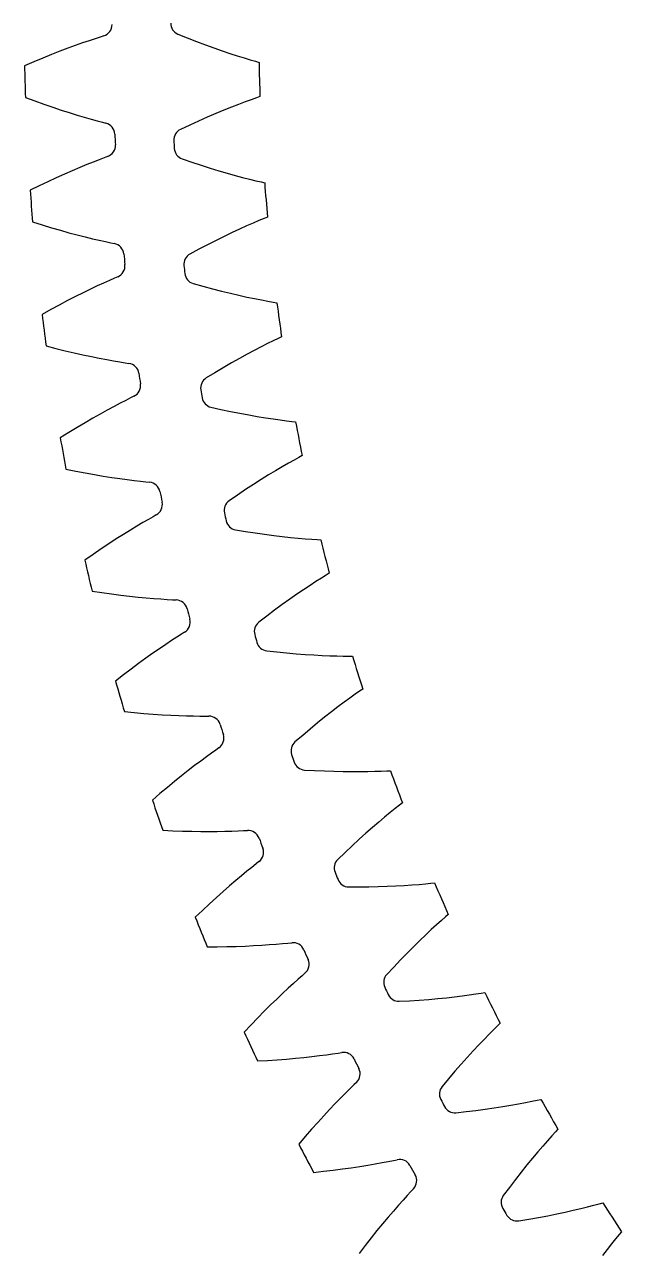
# Model space of a CAD drawing. Header units: millimetres. Extents: x -125 to 125, y -125 to 125.
# Drawn here: x -125 to -94.4, y -63.2 to -0.3 of the extents above; entities that cross this region are included whole.
import ezdxf

# ---------------------------------------------------------------- set-up
doc = ezdxf.new("R2010")
doc.units = ezdxf.units.MM

msp = doc.modelspace()

# ---------------------------------------------------------------- linework, layer by layer
at = {"layer": 'thin_ring_external'}
for p, q in [((-122.016228, -1.216163), (-122.38263, -1.34628)), ((-121.676381, -1.099123), (-122.016228, -1.216163)), ((-121.369262, -0.996427), (-121.676381, -1.099123)), ((-121.106377, -0.910881), (-121.369262, -0.996427)), ((-120.92658, -0.850607), (-121.106377, -0.910881)), ((-123.606908, -1.809751), (-124.04942, -1.987845)), ((-123.180425, -1.643367), (-123.606908, -1.809751)), ((-122.771629, -1.488806), (-123.180425, -1.643367)), ((-122.38263, -1.34628), (-122.771629, -1.488806)), ((-124.506613, -2.177597), (-124.977359, -2.378998)), ((-124.04942, -1.987845), (-124.506613, -2.177597)), ((-124.935807, -4.005523), (-124.45539, -4.182625)), ((-124.45539, -4.182625), (-123.989106, -4.348786)), ((-123.989106, -4.348786), (-123.538077, -4.504052)), ((-123.538077, -4.504052), (-123.103654, -4.648443)), ((-123.103654, -4.648443), (-122.6875, -4.781928)), ((-122.6875, -4.781928), (-122.291731, -4.904406)), ((-122.291731, -4.904406), (-121.919163, -5.015644)), ((-121.919163, -5.015644), (-121.573783, -5.115179)), ((-121.573783, -5.115179), (-121.261821, -5.202059)), ((-121.261821, -5.202059), (-120.994911, -5.27407)), ((-120.994911, -5.27407), (-120.812271, -5.325086)), ((-121.794967, -7.444798), (-122.154247, -7.593454)), ((-121.46154, -7.310557), (-121.794967, -7.444798)), ((-121.160065, -7.192314), (-121.46154, -7.310557)), ((-120.901891, -7.093457), (-121.160065, -7.192314)), ((-120.725406, -7.02408), (-120.901891, -7.093457)), ((-123.353263, -8.118832), (-123.786105, -8.319289)), ((-122.935832, -7.930889), (-123.353263, -8.118832)), ((-122.535462, -7.755656), (-122.935832, -7.930889)), ((-122.154247, -7.593454), (-122.535462, -7.755656)), ((-124.233011, -8.532138), (-124.692861, -8.757313)), ((-123.786105, -8.319289), (-124.233011, -8.532138)), ((-124.568311, -10.379595), (-124.079478, -10.531935)), ((-124.079478, -10.531935), (-123.605317, -10.67407)), ((-123.605317, -10.67407), (-123.146949, -10.806105)), ((-123.146949, -10.806105), (-122.70572, -10.928125)), ((-122.70572, -10.928125), (-122.283293, -11.040187)), ((-122.283293, -11.040187), (-121.881786, -11.142296)), ((-121.881786, -11.142296), (-121.504024, -11.234366)), ((-121.504024, -11.234366), (-121.154013, -11.316136)), ((-121.154013, -11.316136), (-120.838022, -11.386974)), ((-120.838022, -11.386974), (-120.567783, -11.445263)), ((-120.567783, -11.445263), (-120.382776, -11.486886)), ((-120.209273, -13.179229), (-120.381985, -13.257526)), ((-121.607178, -13.820817), (-121.979613, -14.002273)), ((-121.255956, -13.65401), (-121.607178, -13.820817)), ((-120.929819, -13.50292), (-121.255956, -13.65401)), ((-120.634775, -13.369437), (-120.929819, -13.50292)), ((-120.381985, -13.257526), (-120.634775, -13.369437)), ((-122.777803, -14.406732), (-123.199845, -14.629029)), ((-122.370513, -14.19772), (-122.777803, -14.406732)), ((-121.979613, -14.002273), (-122.370513, -14.19772)), ((-123.6353, -14.86442), (-124.083052, -15.112781)), ((-123.199845, -14.629029), (-123.6353, -14.86442)), ((-123.87583, -16.726587), (-123.379856, -16.853769)), ((-123.379856, -16.853769), (-122.899057, -16.971507)), ((-122.899057, -16.971507), (-122.434545, -17.079965)), ((-122.434545, -17.079965), (-121.987661, -17.179297)), ((-121.987661, -17.179297), (-121.560063, -17.269643)), ((-121.560063, -17.269643), (-121.153866, -17.351118)), ((-121.153866, -17.351118), (-120.771896, -17.423779)), ((-120.771896, -17.423779), (-120.418166, -17.487571)), ((-120.418166, -17.487571), (-120.09897, -17.542182)), ((-120.09897, -17.542182), (-119.826107, -17.586596)), ((-119.826107, -17.586596), (-119.639216, -17.618718)), ((-119.548016, -19.387008), (-119.794762, -19.51168)), ((-119.379527, -19.299994), (-119.548016, -19.387008)), ((-120.742849, -20.012123), (-121.105533, -20.212359)), ((-120.400603, -19.8276), (-120.742849, -20.012123)), ((-120.082605, -19.660054), (-120.400603, -19.8276)), ((-119.794762, -19.51168), (-120.082605, -19.660054)), ((-121.882031, -20.657047), (-122.292171, -20.900603)), ((-121.485944, -20.427511), (-121.882031, -20.657047)), ((-121.105533, -20.212359), (-121.485944, -20.427511)), ((-122.715039, -21.157922), (-123.149525, -21.428822)), ((-122.292171, -20.900603), (-122.715039, -21.157922)), ((-122.860172, -23.029941), (-122.358351, -23.131633)), ((-122.358351, -23.131633), (-121.872167, -23.224668)), ((-121.872167, -23.224668), (-121.402723, -23.309266)), ((-121.402723, -23.309266), (-120.95135, -23.38565)), ((-120.95135, -23.38565), (-120.519697, -23.454045)), ((-120.519697, -23.454045), (-120.10987, -23.514673)), ((-120.10987, -23.514673), (-119.724687, -23.567736)), ((-119.724687, -23.567736), (-119.368162, -23.613382)), ((-119.368162, -23.613382), (-119.046594, -23.651624)), ((-119.046594, -23.651624), (-118.771819, -23.682047)), ((-118.771819, -23.682047), (-118.583532, -23.704585)), ((-118.922111, -25.765898), (-119.231138, -25.949463)), ((-118.642219, -25.60302), (-118.922111, -25.765898)), ((-118.402161, -25.465912), (-118.642219, -25.60302)), ((-118.238334, -25.370408), (-118.402161, -25.465912)), ((-119.915502, -26.369714), (-120.284432, -26.604009)), ((-119.563516, -26.15122), (-119.915502, -26.369714)), ((-119.231138, -25.949463), (-119.563516, -26.15122)), ((-120.668281, -26.85347), (-121.06545, -27.11765)), ((-120.284432, -26.604009), (-120.668281, -26.85347)), ((-121.474628, -27.396225), (-121.894715, -27.688957)), ((-121.06545, -27.11765), (-121.474628, -27.396225)), ((-121.523985, -29.273214), (-121.017627, -29.349149)), ((-121.017627, -29.349149), (-120.527326, -29.417238)), ((-120.527326, -29.417238), (-120.054175, -29.477755)), ((-120.054175, -29.477755), (-119.599491, -29.530992)), ((-119.599491, -29.530992), (-119.164908, -29.577258)), ((-119.164908, -29.577258), (-118.75252, -29.616881)), ((-118.75252, -29.616881), (-118.365131, -29.650207)), ((-118.365131, -29.650207), (-118.006739, -29.677589)), ((-118.006739, -29.677589), (-117.683638, -29.699361)), ((-117.683638, -29.699361), (-117.407669, -29.715715)), ((-117.407669, -29.715715), (-117.218476, -29.728609)), ((-116.788671, -31.374633), (-116.947407, -31.478377)), ((-117.750613, -32.003626), (-118.072255, -32.222092)), ((-117.451361, -31.804521), (-117.750613, -32.003626)), ((-117.180151, -31.627565), (-117.451361, -31.804521)), ((-116.947407, -31.478377), (-117.180151, -31.627565)), ((-118.412626, -32.458273), (-118.769111, -32.7111)), ((-118.072255, -32.222092), (-118.412626, -32.458273)), ((-119.522884, -33.263951), (-119.917304, -33.563055)), ((-119.139722, -32.979835), (-119.522884, -33.263951)), ((-118.769111, -32.7111), (-119.139722, -32.979835)), ((-119.917304, -33.563055), (-120.321896, -33.876855)), ((-119.870756, -35.440115), (-119.361181, -35.490096)), ((-119.361181, -35.490096), (-118.868043, -35.533062)), ((-118.868043, -35.533062), (-118.392419, -35.569341)), ((-118.392419, -35.569341), (-117.93561, -35.599292)), ((-117.93561, -35.599292), (-117.499232, -35.623307)), ((-117.499232, -35.623307), (-117.085359, -35.641822)), ((-117.085359, -35.641822), (-116.696773, -35.655324)), ((-116.696773, -35.655324), (-116.337451, -35.664371)), ((-116.337451, -35.664371), (-116.013659, -35.669617)), ((-116.013659, -35.669617), (-115.737215, -35.671858)), ((-115.737215, -35.671858), (-115.547611, -35.675075)), ((-115.412374, -37.569596), (-115.674195, -37.76017)), ((-115.187551, -37.40872), (-115.412374, -37.569596)), ((-115.03432, -37.297006), (-115.187551, -37.40872)), ((-116.272958, -38.208899), (-116.600825, -38.462152)), ((-115.96289, -37.974295), (-116.272958, -38.208899)), ((-115.674195, -37.76017), (-115.96289, -37.974295)), ((-116.943935, -38.732851), (-117.300341, -39.02016)), ((-116.600825, -38.462152), (-116.943935, -38.732851)), ((-117.668496, -39.323469), (-118.047129, -39.642323)), ((-117.300341, -39.02016), (-117.668496, -39.323469)), ((-118.047129, -39.642323), (-118.435171, -39.976372)), ((-117.904798, -41.514558), (-117.393336, -41.538454)), ((-117.393336, -41.538454), (-116.898648, -41.556184)), ((-116.898648, -41.556184), (-116.421792, -41.56813)), ((-116.421792, -41.56813), (-115.964049, -41.574717)), ((-115.964049, -41.574717), (-115.527014, -41.576419)), ((-115.527014, -41.576419), (-115.112735, -41.573777)), ((-115.112735, -41.573777), (-114.723967, -41.56742)), ((-114.723967, -41.56742), (-114.364652, -41.558108)), ((-114.364652, -41.558108), (-114.041014, -41.546814)), ((-114.041014, -41.546814), (-113.764816, -41.534937)), ((-113.764816, -41.534937), (-113.575295, -41.528468)), ((-113.127184, -43.241467), (-113.3435, -43.413613)), ((-112.979857, -43.122075), (-113.127184, -43.241467)), ((-113.872633, -43.845894), (-114.170317, -44.096024)), ((-113.595248, -43.617308), (-113.872633, -43.845894)), ((-113.3435, -43.413613), (-113.595248, -43.617308)), ((-114.813666, -44.653553), (-115.154937, -44.958686)), ((-114.484826, -44.365688), (-114.813666, -44.653553)), ((-114.170317, -44.096024), (-114.484826, -44.365688)), ((-115.507125, -45.280397), (-115.868983, -45.618168)), ((-115.154937, -44.958686), (-115.507125, -45.280397)), ((-115.868983, -45.618168), (-116.239462, -45.971595)), ((-115.63124, -47.480693), (-115.119225, -47.478443)), ((-115.119225, -47.478443), (-114.624277, -47.47089)), ((-114.624277, -47.47089), (-114.147433, -47.458472)), ((-114.147433, -47.458472), (-113.689951, -47.441678)), ((-113.689951, -47.441678), (-113.253399, -47.421063)), ((-113.253399, -47.421063), (-112.839795, -47.397271)), ((-112.839795, -47.397271), (-112.451859, -47.371071)), ((-112.451859, -47.371071), (-112.093488, -47.343425)), ((-112.093488, -47.343425), (-111.770849, -47.31562)), ((-111.770849, -47.31562), (-111.495618, -47.289656)), ((-111.495618, -47.289656), (-111.306674, -47.273519)), ((-110.771682, -48.961402), (-110.978925, -49.144369)), ((-110.630642, -48.834643), (-110.771682, -48.961402)), ((-111.485295, -49.603104), (-111.769819, -49.868108)), ((-111.219944, -49.360652), (-111.485295, -49.603104)), ((-110.978925, -49.144369), (-111.219944, -49.360652)), ((-112.070148, -50.153478), (-112.383861, -50.457759)), ((-111.769819, -49.868108), (-112.070148, -50.153478)), ((-112.709107, -50.779919), (-113.044408, -51.119194)), ((-112.383861, -50.457759), (-112.709107, -50.779919)), ((-113.388548, -51.475001), (-113.740497, -51.846884)), ((-113.044408, -51.119194), (-113.388548, -51.475001)), ((-113.056014, -53.322957), (-112.544781, -53.294566)), ((-112.544781, -53.294566), (-112.050864, -53.261751)), ((-112.050864, -53.261751), (-111.575276, -53.225001)), ((-111.575276, -53.225001), (-111.119249, -53.18487)), ((-111.119249, -53.18487), (-110.684319, -53.141991)), ((-110.684319, -53.141991), (-110.272469, -53.097111)), ((-110.272469, -53.097111), (-109.886376, -53.051137)), ((-109.886376, -53.051137), (-109.529885, -53.005228)), ((-109.529885, -53.005228), (-109.209087, -52.960986)), ((-109.209087, -52.960986), (-108.93554, -52.921002)), ((-108.93554, -52.921002), (-108.747667, -52.895238)), ((-108.127188, -54.553603), (-108.324818, -54.746913)), ((-107.992805, -54.419807), (-108.127188, -54.553603)), ((-108.807105, -55.230904), (-109.077727, -55.510091)), ((-108.554479, -54.97522), (-108.807105, -55.230904)), ((-108.324818, -54.746913), (-108.554479, -54.97522)), ((-109.363093, -55.810424), (-109.66086, -56.130327)), ((-109.077727, -55.510091), (-109.363093, -55.810424)), ((-109.969232, -56.468673), (-110.286772, -56.824627)), ((-109.66086, -56.130327), (-109.969232, -56.468673)), ((-110.612295, -57.197542), (-110.944796, -57.58691)), ((-110.286772, -56.824627), (-110.612295, -57.197542)), ((-106.680531, -58.528747), (-106.362411, -58.468182)), ((-106.362411, -58.468182), (-106.091262, -58.414282)), ((-106.091262, -58.414282), (-105.90495, -58.37896)), ((-110.185837, -59.026108), (-109.67672, -58.97165)), ((-109.67672, -58.97165), (-109.185123, -58.913658)), ((-109.185123, -58.913658), (-108.712032, -58.852672)), ((-108.712032, -58.852672), (-108.258649, -58.789308)), ((-108.258649, -58.789308), (-107.826476, -58.724277)), ((-107.826476, -58.724277), (-107.417455, -58.658426)), ((-107.417455, -58.658426), (-107.034213, -58.592799)), ((-107.034213, -58.592799), (-106.680531, -58.528747)), ((-105.388105, -60.206628), (-105.605809, -60.446365)), ((-105.200603, -60.003479), (-105.388105, -60.206628)), ((-105.073227, -59.862996), (-105.200603, -60.003479)), ((-106.101063, -61.007255), (-106.370722, -61.321767)), ((-105.845049, -60.714614), (-106.101063, -61.007255)), ((-105.605809, -60.446365), (-105.845049, -60.714614)), ((-106.370722, -61.321767), (-106.651766, -61.656457)), ((-106.942459, -62.010108), (-107.24141, -62.38181)), ((-106.651766, -61.656457), (-106.942459, -62.010108)), ((-107.547467, -62.77086), (-107.859653, -63.176698)), ((-107.24141, -62.38181), (-107.547467, -62.77086))]:
    msp.add_line(p, q, dxfattribs=at)
for centre, radius, start, end in [((-121.099685, -0.276121), 0.6, 286.76868, 0.13064), ((0, 0), 125, 181.090518, 181.836311), ((-120.955816, -5.907661), 0.6, 2.796189, 76.158149), ((0, 0), 120.5, 182.796189, 183.05747), ((-120.927619, -6.459182), 0.6, 289.69551, 3.05747), ((0, 0), 125, 184.017348, 184.76314), ((-120.496388, -12.076031), 0.6, 5.723018, 79.084978), ((-120.440066, -12.625393), 0.6, 292.622339, 5.984299), ((0, 0), 120.5, 185.723018, 185.984299), ((0, 0), 125, 186.944177, 187.689969), ((-119.722598, -18.212896), 0.6, 8.649847, 82.011807), ((0, 0), 120.5, 188.649847, 188.911128), ((-119.638299, -18.758665), 0.6, 295.549168, 8.911128), ((0, 0), 125, 189.871006, 190.616799), ((-118.636465, -24.302245), 0.6, 11.576677, 84.938637), ((0, 0), 120.5, 191.576677, 191.837958), ((-118.524409, -24.842998), 0.6, 298.475997, 11.837958), ((0, 0), 125, 192.797835, 193.543628), ((-117.240824, -30.328192), 0.6, 14.503506, 87.865466), ((0, 0), 120.5, 194.503506, 194.764787), ((-117.101302, -30.862518), 0.6, 301.402827, 14.764787), ((0, 0), 125, 195.724665, 196.470457), ((-115.539314, -36.275017), 0.6, 17.430335, 90.792295), ((0, 0), 120.5, 197.430335, 197.691616), ((-115.372692, -36.801522), 0.6, 304.329656, 17.691616), ((0, 0), 125, 198.651494, 199.397286), ((-113.536376, -42.127204), 0.6, 20.357164, 93.719125), ((0, 0), 120.5, 200.357164, 200.618445), ((-113.343087, -42.644515), 0.6, 307.256485, 20.618445), ((0, 0), 125, 201.578323, 202.324116), ((-111.237234, -47.869487), 0.6, 23.283994, 96.645954), ((0, 0), 120.5, 203.283994, 203.545275), ((-111.017783, -48.376253), 0.6, 310.183314, 23.545275), ((0, 0), 125, 204.505153, 205.250945), ((-108.647887, -53.486883), 0.6, 26.210823, 99.572783), ((0, 0), 120.5, 206.210823, 206.472104), ((-108.402847, -53.981782), 0.6, 313.110144, 26.472104), ((0, 0), 125, 207.431982, 208.177774), ((-105.77509, -58.964738), 0.6, 29.137652, 102.499612), ((0, 0), 120.5, 209.137652, 209.398933), ((-105.505099, -59.44648), 0.6, 316.036973, 29.398933)]:
    msp.add_arc(centre, radius, start, end, dxfattribs=at)
at = {"layer": 'thin_ring_internal'}
for p, q in [((-117.132553, -0.758121), (-116.649254, -0.951456)), ((-116.649254, -0.951456), (-116.179984, -1.134646)), ((-116.179984, -1.134646), (-115.725903, -1.30587)), ((-115.725903, -1.30587), (-115.288389, -1.465137)), ((-115.288389, -1.465137), (-114.869136, -1.612406)), ((-114.869136, -1.612406), (-114.470295, -1.747551)), ((-114.470295, -1.747551), (-114.094724, -1.870309)), ((-114.094724, -1.870309), (-113.746466, -1.980156)), ((-113.746466, -1.980156), (-113.431825, -2.076036)), ((-113.431825, -2.076036), (-113.162563, -2.155501)), ((-113.162563, -2.155501), (-112.978417, -2.208449)), ((-114.026609, -4.363106), (-114.394915, -4.506189)), ((-113.684869, -4.234404), (-114.026609, -4.363106)), ((-113.375933, -4.121485), (-113.684869, -4.234404)), ((-113.111413, -4.027434), (-113.375933, -4.121485)), ((-112.930433, -3.96451), (-113.111413, -4.027434)), ((-115.62453, -5.01578), (-116.068583, -5.211545)), ((-115.196367, -4.832857), (-115.62453, -5.01578)), ((-114.785781, -4.662913), (-115.196367, -4.832857)), ((-114.394915, -4.506189), (-114.785781, -4.662913)), ((-116.527149, -5.420088), (-116.999168, -5.639527)), ((-116.068583, -5.211545), (-116.527149, -5.420088)), ((-116.916368, -7.153507), (-116.423232, -7.32016)), ((-116.423232, -7.32016), (-115.944658, -7.47745)), ((-115.944658, -7.47745), (-115.481905, -7.623622)), ((-115.481905, -7.623622), (-115.036347, -7.758759)), ((-115.036347, -7.758759), (-114.609677, -7.882913)), ((-114.609677, -7.882913), (-114.20405, -7.996076)), ((-114.20405, -7.996076), (-113.822336, -8.098141)), ((-113.822336, -8.098141), (-113.4686, -8.188806)), ((-113.4686, -8.188806), (-113.149192, -8.267361)), ((-113.149192, -8.267361), (-112.875992, -8.332004)), ((-112.875992, -8.332004), (-112.68923, -8.374816)), ((-113.618193, -10.583499), (-113.978136, -10.746482)), ((-113.283991, -10.436327), (-113.618193, -10.583499)), ((-112.981683, -10.306705), (-113.283991, -10.436327)), ((-112.722693, -10.19835), (-112.981683, -10.306705)), ((-112.54542, -10.125636), (-112.722693, -10.19835)), ((-114.760552, -11.116429), (-115.178088, -11.32246)), ((-114.35986, -10.924317), (-114.760552, -11.116429)), ((-113.978136, -10.746482), (-114.35986, -10.924317)), ((-116.057281, -11.775457), (-116.516612, -12.020344)), ((-115.610787, -11.542183), (-116.057281, -11.775457)), ((-115.178088, -11.32246), (-115.610787, -11.542183)), ((-116.351258, -13.527543), (-115.849758, -13.667018)), ((-115.849758, -13.667018), (-115.363308, -13.797939)), ((-115.363308, -13.797939), (-114.893263, -13.918622)), ((-114.893263, -13.918622), (-114.44099, -14.029226)), ((-114.44099, -14.029226), (-114.008177, -14.129895)), ((-114.008177, -14.129895), (-113.596976, -14.220738)), ((-113.596976, -14.220738), (-113.210258, -14.301806)), ((-113.210258, -14.301806), (-112.852098, -14.373018)), ((-112.852098, -14.373018), (-112.528877, -14.434013)), ((-112.528877, -14.434013), (-112.252555, -14.48364)), ((-112.252555, -14.48364), (-112.063733, -14.516189)), ((-111.997565, -16.33883), (-112.250251, -16.461167)), ((-111.824527, -16.256544), (-111.997565, -16.33883)), ((-113.221201, -16.954703), (-113.592644, -17.153118)), ((-112.870695, -16.772306), (-113.221201, -16.954703)), ((-112.54503, -16.607104), (-112.870695, -16.772306)), ((-112.250251, -16.461167), (-112.54503, -16.607104)), ((-114.387909, -17.59535), (-114.807963, -17.838374)), ((-113.982248, -17.366825), (-114.387909, -17.59535)), ((-113.592644, -17.153118), (-113.982248, -17.366825)), ((-115.241052, -18.095682), (-115.686325, -18.365288)), ((-114.807963, -17.838374), (-115.241052, -18.095682)), ((-115.43891, -19.861208), (-114.930542, -19.973089)), ((-114.930542, -19.973089), (-114.437669, -20.07725)), ((-114.437669, -20.07725), (-113.961735, -20.172084)), ((-113.961735, -20.172084), (-113.504096, -20.257825)), ((-113.504096, -20.257825), (-113.066432, -20.334707)), ((-113.066432, -20.334707), (-112.650884, -20.40296)), ((-112.650884, -20.40296), (-112.260316, -20.462788)), ((-112.260316, -20.462788), (-111.898801, -20.514335)), ((-111.898801, -20.514335), (-111.572732, -20.557589)), ((-111.572732, -20.557589), (-111.294112, -20.592051)), ((-111.294112, -20.592051), (-111.103794, -20.614241)), ((-111.18382, -22.566502), (-111.47019, -22.728319)), ((-110.938192, -22.430548), (-111.18382, -22.566502)), ((-110.769906, -22.338935), (-110.938192, -22.430548)), ((-112.12637, -23.112324), (-112.486423, -23.330727)), ((-111.786348, -22.911059), (-112.12637, -23.112324)), ((-111.47019, -22.728319), (-111.786348, -22.911059)), ((-113.256351, -23.815728), (-113.662508, -24.081328)), ((-112.863775, -23.565391), (-113.256351, -23.815728)), ((-112.486423, -23.330727), (-112.863775, -23.565391)), ((-114.080899, -24.361903), (-114.510784, -24.655423)), ((-113.662508, -24.081328), (-114.080899, -24.361903)), ((-114.182048, -26.1356), (-113.668328, -26.219552)), ((-113.668328, -26.219552), (-113.170503, -26.296642)), ((-113.170503, -26.296642), (-112.6901, -26.365344)), ((-112.6901, -26.365344), (-112.228462, -26.425966)), ((-112.228462, -26.425966), (-111.787252, -26.478833)), ((-111.787252, -26.478833), (-111.368597, -26.524291)), ((-111.368597, -26.524291), (-110.975344, -26.562701)), ((-110.975344, -26.562701), (-110.611554, -26.59443)), ((-110.611554, -26.59443), (-110.283609, -26.619812)), ((-110.283609, -26.619812), (-110.003524, -26.639008)), ((-110.003524, -26.639008), (-109.812278, -26.650771)), ((-110.062679, -28.781703), (-110.368386, -28.981436)), ((-109.785573, -28.604489), (-110.062679, -28.781703)), ((-109.547736, -28.455325), (-109.785573, -28.604489)), ((-109.384703, -28.354659), (-109.547736, -28.455325)), ((-111.044499, -29.438708), (-111.408473, -29.693629)), ((-110.69691, -29.200969), (-111.044499, -29.438708)), ((-110.368386, -28.981436), (-110.69691, -29.200969)), ((-111.786792, -29.96503), (-112.177839, -30.252415)), ((-111.408473, -29.693629), (-111.786792, -29.96503)), ((-112.580283, -30.555419), (-112.993499, -30.871977)), ((-112.177839, -30.252415), (-112.580283, -30.555419)), ((-112.584421, -32.331992), (-112.066884, -32.387765)), ((-112.066884, -32.387765), (-111.565591, -32.437554)), ((-111.565591, -32.437554), (-111.082153, -32.47992)), ((-111.082153, -32.47992), (-110.617894, -32.515241)), ((-110.617894, -32.515241), (-110.174455, -32.543936)), ((-110.174455, -32.543936), (-109.753942, -32.566463)), ((-109.753942, -32.566463), (-109.359179, -32.583341)), ((-109.359179, -32.583341), (-108.994199, -32.595156)), ((-108.994199, -32.595156), (-108.665358, -32.602591)), ((-108.665358, -32.602591), (-108.384641, -32.606464)), ((-108.384641, -32.606464), (-108.193039, -32.607765)), ((-108.059683, -34.55711), (-108.326697, -34.749192)), ((-107.830346, -34.39518), (-108.059683, -34.55711)), ((-107.673054, -34.285761), (-107.830346, -34.39518)), ((-108.937086, -35.202466), (-109.271174, -35.458833)), ((-108.621041, -34.965321), (-108.937086, -35.202466)), ((-108.326697, -34.749192), (-108.621041, -34.965321)), ((-109.620683, -35.73325), (-109.983617, -36.024906)), ((-109.271174, -35.458833), (-109.620683, -35.73325)), ((-110.358387, -36.333216), (-110.743684, -36.657745)), ((-109.983617, -36.024906), (-110.358387, -36.333216)), ((-110.743684, -36.657745), (-111.138996, -36.996396)), ((-110.650798, -38.431894), (-110.130988, -38.459321)), ((-110.130988, -38.459321), (-109.627724, -38.48166)), ((-109.627724, -38.48166), (-109.142694, -38.497562)), ((-109.142694, -38.497562), (-108.677198, -38.507478)), ((-108.677198, -38.507478), (-108.232854, -38.511914)), ((-108.232854, -38.511914), (-107.811739, -38.511444)), ((-107.811739, -38.511444), (-107.416643, -38.506739)), ((-107.416643, -38.506739), (-107.051563, -38.498605)), ((-107.051563, -38.498605), (-106.722806, -38.488072)), ((-106.722806, -38.488072), (-106.442297, -38.476609)), ((-106.442297, -38.476609), (-106.250909, -38.467445)), ((-105.791148, -40.232386), (-106.0113, -40.406598)), ((-105.640066, -40.114541), (-105.791148, -40.232386)), ((-106.549528, -40.844855), (-106.852151, -41.098906)), ((-106.267426, -40.612975), (-106.549528, -40.844855)), ((-106.0113, -40.406598), (-106.267426, -40.612975)), ((-107.171741, -41.373135), (-107.505743, -41.666228)), ((-106.852151, -41.098906), (-107.171741, -41.373135)), ((-107.852208, -41.977269), (-108.209582, -42.305584)), ((-107.505743, -41.666228), (-107.852208, -41.977269)), ((-108.576582, -42.65067), (-108.95281, -43.010403)), ((-108.209582, -42.305584), (-108.576582, -42.65067)), ((-108.38695, -44.417099), (-107.866417, -44.416099)), ((-107.866417, -44.416099), (-107.362685, -44.410922)), ((-107.362685, -44.410922), (-106.87751, -44.400313)), ((-106.87751, -44.400313), (-106.412168, -44.384794)), ((-106.412168, -44.384794), (-105.968244, -44.364958)), ((-105.968244, -44.364958), (-105.547783, -44.341492)), ((-105.547783, -44.341492), (-105.153534, -44.315218)), ((-105.153534, -44.315218), (-104.789442, -44.287159)), ((-104.789442, -44.287159), (-104.461751, -44.258689)), ((-104.461751, -44.258689), (-104.182287, -44.231924)), ((-104.182287, -44.231924), (-103.991685, -44.212323)), ((-103.291807, -45.823603), (-103.436228, -45.949523)), ((-103.891012, -46.355553), (-104.16003, -46.602493)), ((-103.646538, -46.135497), (-103.891012, -46.355553)), ((-103.436228, -45.949523), (-103.646538, -46.135497)), ((-104.752465, -47.163962), (-105.069963, -47.474858)), ((-104.448328, -46.872691), (-104.752465, -47.163962)), ((-104.16003, -46.602493), (-104.448328, -46.872691)), ((-105.398926, -47.804355), (-105.737837, -48.151697)), ((-105.069963, -47.474858), (-105.398926, -47.804355)), ((-105.737837, -48.151697), (-106.085445, -48.516309)), ((-106.085445, -48.516309), (-106.441467, -48.896051)), ((-105.799633, -50.269746), (-105.279931, -50.240322)), ((-105.279931, -50.240322), (-104.777233, -50.207644)), ((-104.777233, -50.207644), (-104.293361, -50.170556)), ((-104.293361, -50.170556), (-103.829561, -50.129648)), ((-103.829561, -50.129648), (-103.387383, -50.085599)), ((-103.387383, -50.085599), (-102.968831, -50.039208)), ((-102.968831, -50.039208), (-102.576605, -49.991443)), ((-102.576605, -49.991443), (-102.214589, -49.943543)), ((-102.214589, -49.943543), (-101.888941, -49.89722)), ((-101.888941, -49.89722), (-101.611355, -49.855234)), ((-101.611355, -49.855234), (-101.422108, -49.825254)), ((-100.772614, -51.529529), (-100.972453, -51.72671)), ((-100.635284, -51.39591), (-100.772614, -51.529529)), ((-101.204546, -51.959788), (-101.459677, -52.22105)), ((-100.972453, -51.72671), (-101.204546, -51.959788)), ((-102.020567, -52.814034), (-102.320614, -53.141805)), ((-101.73279, -52.506589), (-102.020567, -52.814034)), ((-101.459677, -52.22105), (-101.73279, -52.506589)), ((-102.320614, -53.141805), (-102.631092, -53.488774)), ((-102.950529, -53.854105), (-103.277707, -54.237156)), ((-102.631092, -53.488774), (-102.950529, -53.854105)), ((-103.277707, -54.237156), (-103.61246, -54.635773)), ((-99.012055, -55.386839), (-98.737176, -55.329757)), ((-98.737176, -55.329757), (-98.549849, -55.289486)), ((-102.896567, -55.972369), (-102.379248, -55.914608)), ((-102.379248, -55.914608), (-101.879084, -55.854527)), ((-101.879084, -55.854527), (-101.397961, -55.791071)), ((-101.397961, -55.791071), (-100.937086, -55.724896)), ((-100.937086, -55.724896), (-100.497974, -55.656766)), ((-100.497974, -55.656766), (-100.082579, -55.587586)), ((-100.082579, -55.587586), (-99.693547, -55.518474)), ((-99.693547, -55.518474), (-99.334687, -55.450876)), ((-99.334687, -55.450876), (-99.012055, -55.386839)), ((-97.997028, -57.16355), (-98.216045, -57.408955)), ((-97.808254, -56.95575), (-97.997028, -57.16355)), ((-97.678426, -56.814831), (-97.808254, -56.95575)), ((-98.456529, -57.68376), (-98.713641, -57.983786)), ((-98.216045, -57.408955), (-98.456529, -57.68376)), ((-98.984199, -58.306489), (-99.265899, -58.650155)), ((-98.713641, -57.983786), (-98.984199, -58.306489)), ((-99.556966, -59.013561), (-99.855976, -59.395792)), ((-99.265899, -58.650155), (-99.556966, -59.013561)), ((-99.855976, -59.395792), (-100.161747, -59.796138)), ((-100.161747, -59.796138), (-100.474234, -60.212441)), ((-97.308639, -61.06183), (-96.897642, -60.97007)), ((-96.897642, -60.97007), (-96.512964, -60.879815)), ((-96.512964, -60.879815), (-96.158331, -60.792722)), ((-96.158331, -60.792722), (-95.839678, -60.711161)), ((-95.839678, -60.711161), (-95.568326, -60.639154)), ((-95.568326, -60.639154), (-95.383478, -60.588714)), ((-99.686418, -61.507948), (-99.173025, -61.422022)), ((-99.173025, -61.422022), (-98.676889, -61.334718)), ((-98.676889, -61.334718), (-98.199948, -61.245082)), ((-98.199948, -61.245082), (-97.743375, -61.153838)), ((-97.743375, -61.153838), (-97.308639, -61.06183)), ((-94.551996, -62.211992), (-94.72914, -62.429792)), ((-94.430058, -62.064194), (-94.551996, -62.211992)), ((-94.93443, -62.68679), (-95.159547, -62.974318)), ((-94.72914, -62.429792), (-94.93443, -62.68679)), ((-95.159547, -62.974318), (-95.399892, -63.287938))]:
    msp.add_line(p, q, dxfattribs=at)
for centre, radius, start, end in [((-116.89982, -0.205097), 0.6, 180.100524, 247.17687), ((0, 0), 113, 181.119848, 182.010587), ((-116.736583, -6.179016), 0.6, 115.953565, 183.029911), ((0, 0), 117.5, 183.029911, 183.230958), ((-116.714182, -6.588599), 0.6, 183.230958, 250.307305), ((0, 0), 113, 184.250283, 185.141021), ((-116.224958, -12.544689), 0.6, 119.084, 186.160346), ((0, 0), 117.5, 186.160346, 186.361393), ((-116.180224, -12.952437), 0.6, 186.361393, 253.437739), ((0, 0), 113, 187.380718, 188.271456), ((-115.366472, -18.872924), 0.6, 122.214434, 189.290781), ((0, 0), 117.5, 189.290781, 189.491828), ((-115.299538, -19.27762), 0.6, 189.491828, 256.568174), ((0, 0), 113, 190.511152, 191.401891), ((-114.163687, -25.144834), 0.6, 125.344869, 192.421216), ((0, 0), 117.5, 192.421216, 192.622263), ((-114.074752, -25.545271), 0.6, 192.622263, 259.698609), ((0, 0), 113, 193.641587, 194.532326), ((-112.620192, -31.341702), 0.6, 128.475304, 195.55165), ((0, 0), 117.5, 195.55165, 195.752697), ((-112.509523, -31.736686), 0.6, 195.752697, 262.829044), ((0, 0), 113, 196.772022, 197.662761), ((-110.740595, -37.445035), 0.6, 131.605739, 198.682085), ((0, 0), 117.5, 198.682085, 198.883132), ((-110.608521, -37.833385), 0.6, 198.883132, 265.959479), ((0, 0), 113, 199.902457, 200.793195), ((-108.530504, -43.436616), 0.6, 134.736174, 201.81252), ((0, 0), 117.5, 201.81252, 202.013567), ((-108.37742, -43.817175), 0.6, 202.013567, 269.089913), ((0, 0), 113, 203.032892, 203.92363), ((-105.996516, -49.298566), 0.6, 137.866608, 204.942955), ((0, 0), 117.5, 204.942955, 205.144002), ((-105.822878, -49.670197), 0.6, 205.144002, 272.220348), ((0, 0), 113, 206.163326, 207.054065), ((-103.146192, -55.013389), 0.6, 140.997043, 208.073389), ((0, 0), 117.5, 208.073389, 208.274437), ((0, 0), 113, 209.293761, 210.1845), ((-102.952519, -55.374983), 0.6, 208.274437, 275.350783), ((-99.98804, -60.564031), 0.6, 144.127478, 211.203824), ((0, 0), 117.5, 211.203824, 211.404871), ((0, 0), 113, 212.424196, 213.314934), ((-99.774909, -60.914509), 0.6, 211.404871, 278.481218)]:
    msp.add_arc(centre, radius, start, end, dxfattribs=at)

doc.saveas('drawing.dxf')
